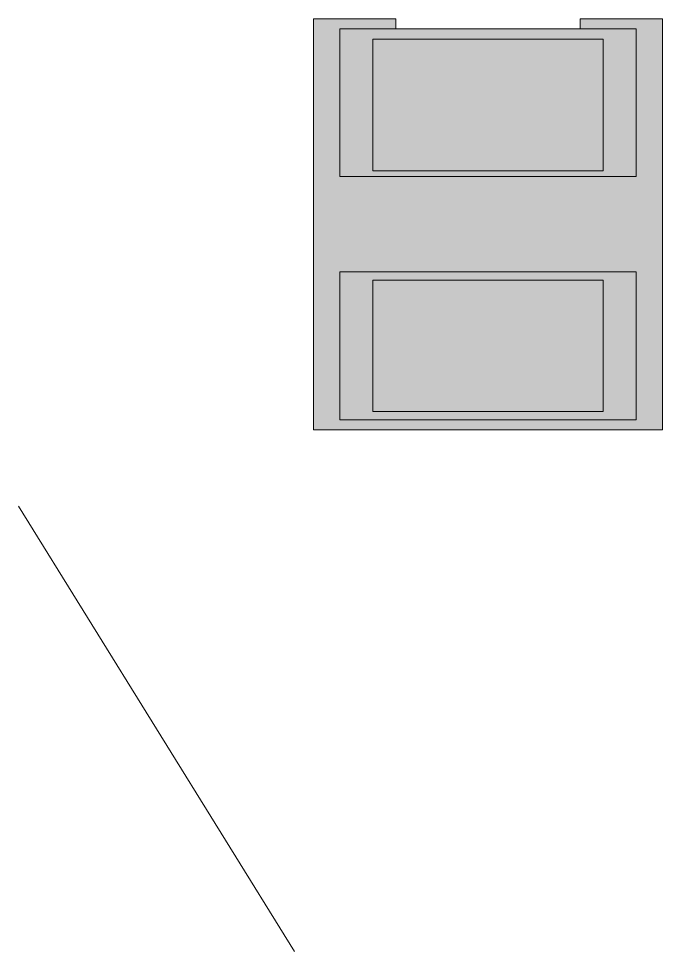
# Model space of a CAD drawing. Header units: millimetres. Extents: x -337 to -141, y -1119 to -835.
import ezdxf

# ---------------------------------------------------------------- set-up
doc = ezdxf.new("R2010")
doc.units = ezdxf.units.MM
doc.header["$MEASUREMENT"] = 0
doc.layers.add('Layer 1', color=7, linetype='Continuous')

# ---------------------------------------------------------------- blocks, each defined once
blk = doc.blocks.new('block 3')
at = {"layer": 'Layer 1', "true_color": 0x191919}
h = blk.add_hatch(color=179, dxfattribs=at)
h.paths.add_polyline_path([(-148.98, -957.29), (-238.98, -957.29), (-238.98, -912.29), (-148.98, -912.29)])
h.paths.add_polyline_path([(-228.98, -954.79), (-158.98, -954.79), (-158.98, -914.79), (-228.98, -914.79)])
at = {"layer": 'Layer 1', "lineweight": 0}
for points in [[(-148.98, -957.29), (-238.98, -957.29), (-238.98, -912.29), (-148.98, -912.29), (-148.98, -957.29)], [(-228.98, -954.79), (-158.98, -954.79), (-158.98, -914.79), (-228.98, -914.79), (-228.98, -954.79)]]:
    blk.add_lwpolyline(points, dxfattribs=at)
blk = doc.blocks.new('block 4')
at = {"layer": 'Layer 1', "true_color": 0x191919}
h = blk.add_hatch(color=179, dxfattribs=at)
h.paths.add_polyline_path([(-148.98, -883.35), (-238.98, -883.35), (-238.98, -838.35), (-148.98, -838.35)])
h.paths.add_polyline_path([(-228.98, -881.56), (-158.98, -881.56), (-158.98, -841.56), (-228.98, -841.56)])
at = {"layer": 'Layer 1', "lineweight": 0}
for points in [[(-148.98, -883.35), (-238.98, -883.35), (-238.98, -838.35), (-148.98, -838.35), (-148.98, -883.35)], [(-228.98, -881.56), (-158.98, -881.56), (-158.98, -841.56), (-228.98, -841.56), (-228.98, -881.56)]]:
    blk.add_lwpolyline(points, dxfattribs=at)
blk = doc.blocks.new('block 2')
at = {"layer": 'Layer 1', "true_color": 0xefa707}
h = blk.add_hatch(color=40, dxfattribs=at)
h.dxf.hatch_style = 2
h.paths.add_polyline_path([(-246.98, -835.31), (-221.98, -835.31), (-221.98, -838.35), (-165.98, -838.35), (-165.98, -835.31), (-140.98, -835.31), (-140.98, -960.29), (-246.98, -960.29)])
h.paths.add_polyline_path([(-228.98, -954.79), (-158.98, -954.79), (-158.98, -914.79), (-228.98, -914.79)])
h.paths.add_polyline_path([(-228.98, -881.56), (-158.98, -881.56), (-158.98, -841.56), (-228.98, -841.56)])
at = {"layer": 'Layer 1', "true_color": 0x088702}
for points in [[(-228.98, -841.56), (-158.98, -841.56), (-158.98, -881.56), (-228.98, -881.56)], [(-228.98, -914.79), (-158.98, -914.79), (-158.98, -954.79), (-228.98, -954.79)]]:
    blk.add_hatch(color=96, dxfattribs=at).paths.add_polyline_path(points)
at = {"layer": 'Layer 1', "lineweight": 0}
for points in [[(-246.98, -835.31), (-221.98, -835.31), (-221.98, -838.35), (-165.98, -838.35), (-165.98, -835.31), (-140.98, -835.31), (-140.98, -960.29), (-246.98, -960.29), (-246.98, -835.31)], [(-228.98, -881.56), (-158.98, -881.56), (-158.98, -841.56), (-228.98, -841.56), (-228.98, -881.56)], [(-228.98, -841.56), (-158.98, -841.56), (-158.98, -881.56), (-228.98, -881.56), (-228.98, -841.56)], [(-228.98, -954.79), (-158.98, -954.79), (-158.98, -914.79), (-228.98, -914.79), (-228.98, -954.79)], [(-228.98, -914.79), (-158.98, -914.79), (-158.98, -954.79), (-228.98, -954.79), (-228.98, -914.79)]]:
    blk.add_lwpolyline(points, dxfattribs=at)
at = {"layer": 'Layer 1', "color": 7, "lineweight": 18, "true_color": 0xffffff}
blk.add_lwpolyline([(-336.66, -983.54), (-252.81, -1118.91)], dxfattribs=at)
at = {"layer": 'Layer 1'}
for name in ['block 4', 'block 3']:
    blk.add_blockref(name, (0, 0), dxfattribs=at)

msp = doc.modelspace()

# ---------------------------------------------------------------- block references
at = {"layer": 'Layer 1'}
msp.add_blockref('block 2', (0, 0), dxfattribs=at)

doc.saveas('drawing.dxf')
